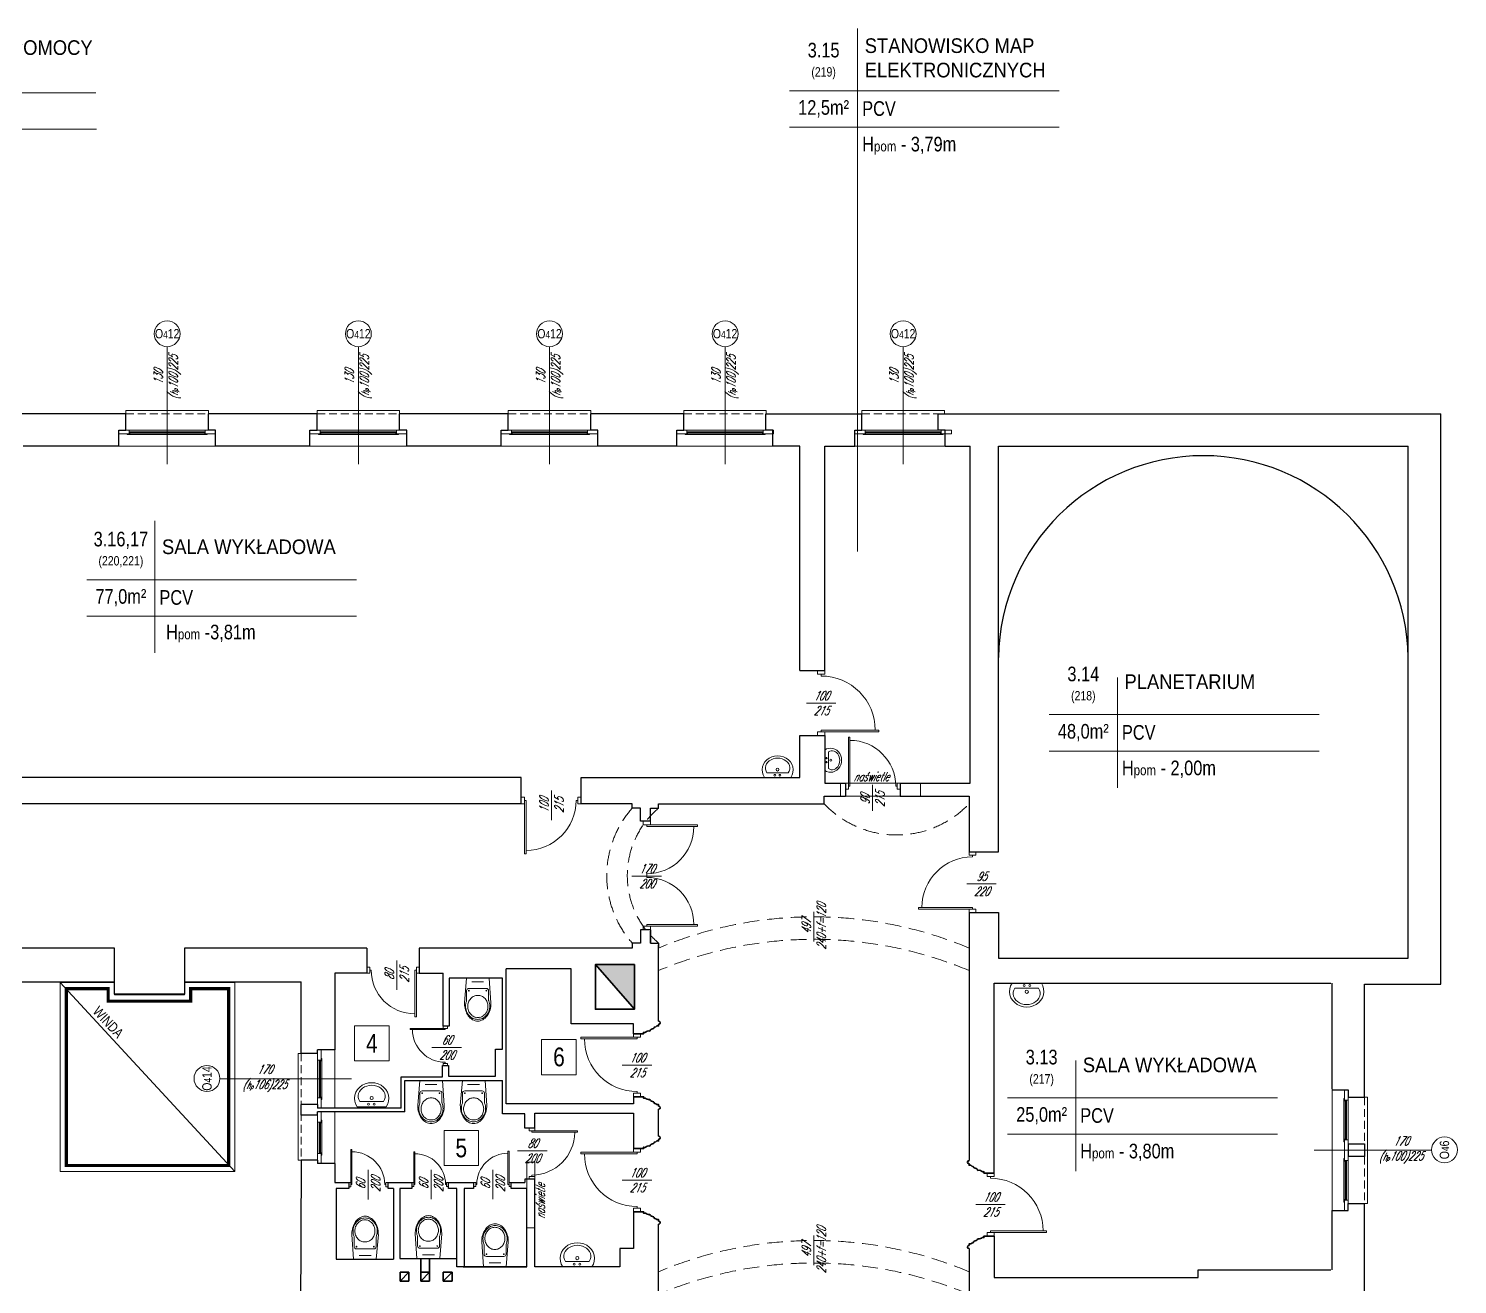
# Model space of a CAD drawing. Header units: millimetres. Extents: x -18485 to 40303, y -22087 to 35064.
# Drawn here: x 11723 to 14010, y -413 to 1597 of the extents above; entities that cross this region are included whole.
import ezdxf

# ---------------------------------------------------------------- set-up
doc = ezdxf.new("R2010")
doc.units = ezdxf.units.MM
doc.linetypes.add('DASHED', pattern=[19.05, 12.7, -6.35])
doc.layers.get('0').update_dxf_attribs({"lineweight": 25})
for name, color, linetype, lineweight in [('03-01_okna', 5, 'Continuous', 15), ('03_drzwi', 1, 'Continuous', 0), ('04-1_widok', 251, 'Continuous', 5), ('04-2_nad', 251, 'DASHED', 5), ('05-03_opis', 10, 'Continuous', 5), ('07_wyposażenie', 253, 'Continuous', 5), ('21 piętro II - ściany', 2, 'Continuous', 30), ('31 piętro III - ściany', 2, 'Continuous', 35)]:
    doc.layers.add(name, color=color, linetype=linetype, lineweight=lineweight)
doc.styles.add('ariel', font='arial.ttf', dxfattribs={"width": 0.8})
doc.styles.add('ariel_wym', font='simplex.shx', dxfattribs={"width": 0.65, "oblique": 25})

# ---------------------------------------------------------------- blocks, each defined once
blk = doc.blocks.new('ubi012_r')
for p, q in [((-2.3, 33.2), (0, 0)), ((0.9, 16.8), (0.9, 29.4)), ((30.2, 29.2), (30.2, 16.8)), ((33.1, 33.2), (30.3, 0)), ((30.3, 0), (0, 0)), ((27.1, 13.8), (3.9, 13.8)), ((15.4, 5.1), (7.5, 5.1)), ((15.4, 5.1), (23.3, 5.1))]:
    blk.add_line(p, q)
for centre in [(3.9, 16.8), (27.1, 16.8)]:
    blk.add_circle(centre, 0.506)
for centre, radius, start, end in [((15.4, 44.4), 13, 74.6148, 105.3852), ((27.5, 33.8), 29.8, 154.3733, 172.0149), ((18.8, 37.3), 19.5, 169.767, 190.233), ((18.1, 37.5), 18.8, 148.867, 169.8645), ((20.8, 37.1), 22.3, 133.1777, 154.6258), ((18, 37.8), 16.2, 169.767, 190.233), ((16.6, 38.4), 17, 126.5259, 148.9267), ((17.4, 38), 15.6, 148.867, 169.8645), ((16.1, 38.7), 14.2, 126.5259, 148.9267), ((16.2, 42), 15.5, 105.9445, 133.2542), ((15.6, 39.7), 15.4, 102.4946, 126.4967), ((15.3, 39.9), 12.8, 102.4946, 126.4967), ((15.5, 40.4), 14.7, 77.6333, 102.3667), ((15.2, 40.4), 12.2, 77.6333, 102.3667), ((15, 39.9), 12.8, 53.5033, 77.5054), ((15.3, 39.7), 15.4, 53.5033, 77.5054), ((14.6, 42), 15.5, 46.7458, 74.0555), ((14.2, 38.7), 14.2, 31.0733, 53.4741), ((14.3, 38.4), 17, 31.0733, 53.4741), ((10, 37.1), 22.3, 25.3742, 46.8223), ((13, 38), 15.6, 10.1355, 31.133), ((12.4, 37.8), 16.2, 0, 10.233), ((12.8, 37.5), 18.8, 10.1355, 31.133), ((3.2, 33.8), 29.8, 7.9851, 25.6267), ((12.1, 37.3), 19.5, 0, 10.233), ((30.8, 33.2), 33.1, 171.7845, 180.1077), ((15.6, 36.6), 16.2, 189.6364, 202.7205), ((-1.7, 29.4), 2.53, 0, 22.7205), ((17.4, 37.7), 15.6, 190.1355, 211.133), ((16.1, 37), 14.2, 211.0733, 233.4741), ((15.3, 35.8), 12.8, 233.5033, 257.5054), ((15.2, 35.3), 12.2, 257.6333, 282.3667), ((15, 35.8), 12.8, 282.4946, 306.4967), ((14.2, 37), 14.2, 306.5259, 328.9267), ((13, 37.7), 15.6, 328.867, 349.8645), ((12.4, 37.8), 16.2, 349.767, 0), ((32.7, 29.2), 2.53, 163.1585, 180), ((-13.9, 43.3), 46.1, 343.1585, 348.2524), ((12.1, 37.3), 19.5, 349.767, 0), ((-0.1, 33.2), 33.1, 0, 8.2155), ((3.9, 16.8), 3.03, 180, 270), ((27.1, 16.8), 3.03, 270, 0)]:
    blk.add_arc(centre, radius, start, end)
blk = doc.blocks.new('umywal04')
at = {"flags": 128}
for points in [[(0, 0), (-2.4, -4.4), (-3.7, -9.1), (-4.1, -13.9), (-3.5, -18.7), (-1.8, -23.4), (0.7, -27.6), (4.2, -31.3), (8.3, -34.4), (13, -36.6), (18.1, -38), (23.4, -38.5), (28.7, -38), (33.8, -36.6), (38.5, -34.4), (42.6, -31.3), (46.1, -27.6), (48.6, -23.4), (50.3, -18.7), (50.9, -13.9), (50.5, -9.1), (49.2, -4.4), (46.8, 0)], [(4.3, -8.4), (2.7, -11.4), (1.8, -14.6), (1.7, -17.9), (2.3, -21.2), (3.7, -24.3), (5.8, -27.2), (8.5, -29.6), (11.7, -31.6), (15.3, -33.1), (19.3, -34.1), (23.3, -34.4), (27.4, -34.1), (31.3, -33.1), (34.9, -31.6), (38.1, -29.6), (40.8, -27.2), (42.9, -24.3), (44.3, -21.2), (44.9, -17.9), (44.8, -14.6), (43.9, -11.4), (42.3, -8.4)]]:
    blk.add_lwpolyline(points, dxfattribs=at)
for points in [[(0, 0), (46.8, 0)], [(4.3, -8.4), (42.3, -8.4)]]:
    blk.add_lwpolyline(points)
for centre, radius in [((19.3, -4), 1.56), ((23.5, -13.9), 2.54), ((28.3, -4), 1.56)]:
    blk.add_circle(centre, radius)
blk = doc.blocks.new('*U1445')
blk.add_line((0, 0.375), (0, 0.4))
at = {"ltscale": 0.8}
blk.add_lwpolyline([(-0.05, 0.4), (-0.05, 0.45), (0.05, 0.45), (0.05, 0.4)], close=True, dxfattribs=at)
blk.add_lwpolyline([(0, -0.4), (0, -0.375), (-0.8, -0.375), (-0.8, -0.4), (-0.05, -0.4), (0.05, -0.4), (0.05, -0.45), (-0.05, -0.45), (-0.05, -0.4)])
blk.add_arc((0, -0.375), 0.75, 90, 180)
blk = doc.blocks.new('*U1446')
for p, q in [((0, -0.025), (0, 0.025)), ((0, -0.675), (0, -0.7))]:
    blk.add_line(p, q)
for points in [[(0, 0.7), (0, 0.675), (0.7, 0.675), (0.7, 0.7), (0.05, 0.7), (-0.05, 0.7), (-0.05, 0.75), (0.05, 0.75), (0.05, 0.7)], [(0, -0.7), (0, -0.675), (0.7, -0.675), (0.7, -0.7), (0.05, -0.7), (-0.05, -0.7), (-0.05, -0.75), (0.05, -0.75), (0.05, -0.7)]]:
    blk.add_lwpolyline(points)
for centre, start, end in [((0, 0.675), 270, 0), ((0, -0.675), 0, 90)]:
    blk.add_arc(centre, 0.65, start, end)

msp = doc.modelspace()

# ---------------------------------------------------------------- hatches: boundary and pattern name
at = {"layer": '31 piętro III - ściany'}
msp.add_hatch(color=256, dxfattribs=at).paths.add_polyline_path([(12692.9, 27.7), (12692.9, 99.2), (12630.5, 99.2)])

# ---------------------------------------------------------------- linework, layer by layer
at = {"layer": '03-01_okna', "linetype": 'Continuous', "lineweight": 0}
for p, q in [((11879.1, 980.6), (11879.1, 985.6)), ((11879.1, 985.6), (12011.1, 985.6)), ((12011.1, 980.6), (12011.1, 985.6)), ((12185.1, 980.6), (12185.1, 985.6)), ((12185.1, 985.6), (12317.1, 985.6)), ((12317.1, 980.6), (12317.1, 985.6)), ((12491.1, 980.6), (12491.1, 985.6)), ((12491.1, 985.6), (12623.1, 985.6)), ((12623.1, 980.6), (12623.1, 985.6)), ((12772.1, 980.6), (12772.1, 985.6)), ((12772.1, 985.6), (12904.1, 985.6)), ((12904.1, 980.6), (12904.1, 985.6)), ((13057.1, 980.6), (13057.1, 985.6)), ((13057.1, 985.6), (13189.1, 985.6)), ((13189.1, 980.6), (13189.1, 985.6)), ((12006.1, 954.6), (11884.1, 954.6)), ((11884.1, 951.6), (12006.1, 951.6)), ((11885.1, 947.6), (11885.1, 951.6)), ((11885.1, 950.1), (12005.1, 950.1)), ((11885.1, 949.6), (12005.1, 949.6)), ((12005.1, 947.6), (12005.1, 951.6)), ((12312.1, 954.6), (12190.1, 954.6)), ((12190.1, 951.6), (12312.1, 951.6)), ((12191.1, 947.6), (12191.1, 951.6)), ((12191.1, 950.1), (12311.1, 950.1)), ((12191.1, 949.6), (12311.1, 949.6)), ((12311.1, 947.6), (12311.1, 951.6)), ((12618.1, 954.6), (12496.1, 954.6)), ((12496.1, 951.6), (12618.1, 951.6)), ((12497.1, 947.6), (12497.1, 951.6)), ((12497.1, 950.1), (12617.1, 950.1)), ((12497.1, 949.6), (12617.1, 949.6)), ((12617.1, 947.6), (12617.1, 951.6)), ((12899.1, 954.6), (12777.1, 954.6)), ((12777.1, 951.6), (12899.1, 951.6)), ((12778.1, 947.6), (12778.1, 951.6)), ((12778.1, 950.1), (12898.1, 950.1)), ((12778.1, 949.6), (12898.1, 949.6)), ((12898.1, 947.6), (12898.1, 951.6)), ((13184.1, 954.6), (13062.1, 954.6)), ((13062.1, 951.6), (13184.1, 951.6)), ((13063.1, 947.6), (13063.1, 951.6)), ((13063.1, 950.1), (13183.1, 950.1)), ((13063.1, 949.6), (13183.1, 949.6)), ((13183.1, 947.6), (13183.1, 951.6)), ((13022.6, 389.6), (13151.1, 389.6)), ((13022.6, 368.6), (13022.6, 389.6)), ((13151.1, 368.6), (13151.1, 389.6)), ((13022.6, 368.6), (13151.1, 368.6)), ((12154.6, -42.9), (12154.6, -213.9)), ((12159.6, -42.9), (12154.6, -42.9)), ((12185.6, -113.9), (12185.6, -53.9)), ((12188.6, -53.9), (12188.6, -113.9)), ((12192.6, -54.9), (12188.6, -54.9)), ((12190.1, -54.9), (12190.1, -112.9)), ((12190.6, -54.9), (12190.6, -112.9)), ((12192.6, -112.9), (12188.6, -112.9)), ((13861.6, -112.9), (13866.6, -112.9)), ((13866.6, -112.9), (13866.6, -282.9)), ((13828.6, -118.9), (13832.6, -118.9)), ((13830.6, -118.9), (13830.6, -180.4)), ((13831.1, -118.9), (13831.1, -180.4)), ((13832.6, -117.9), (13832.6, -181.4)), ((13835.6, -181.4), (13835.6, -117.9)), ((12185.6, -202.9), (12185.6, -152.9)), ((12188.6, -152.9), (12188.6, -202.9)), ((12192.6, -153.9), (12188.6, -153.9)), ((12190.1, -153.9), (12190.1, -201.9)), ((12190.6, -153.9), (12190.6, -201.9)), ((13828.6, -180.4), (13832.6, -180.4)), ((12192.6, -201.9), (12188.6, -201.9)), ((12159.6, -213.9), (12154.6, -213.9)), ((12520.6, -321.9), (12520.6, -217.1)), ((12533.6, -217.1), (12520.6, -217.1)), ((12533.6, -321.9), (12533.6, -217.1)), ((13828.6, -215.4), (13832.6, -215.4)), ((13830.6, -276.9), (13830.6, -215.4)), ((13831.1, -276.9), (13831.1, -215.4)), ((13832.6, -277.9), (13832.6, -214.4)), ((13835.6, -214.4), (13835.6, -277.9)), ((13828.6, -276.9), (13832.6, -276.9)), ((13861.6, -282.9), (13866.6, -282.9)), ((12533.6, -321.9), (12520.6, -321.9))]:
    msp.add_line(p, q, dxfattribs=at)
at = {"layer": '03-01_okna', "linetype": 'DASHED'}
for p, q in [((11879.1, 980.6), (12011.1, 980.6)), ((12185.1, 980.6), (12317.1, 980.6)), ((12491.1, 980.6), (12623.1, 980.6)), ((12772.1, 980.6), (12904.1, 980.6)), ((13057.1, 980.6), (13189.1, 980.6)), ((12159.6, -42.9), (12159.6, -213.9)), ((13861.6, -112.9), (13861.6, -282.9))]:
    msp.add_line(p, q, dxfattribs=at)
at = {"layer": '03-01_okna', "linetype": 'Continuous', "lineweight": 0}
for points in [[(11884.1, 948.6), (11867.6, 948.6), (11867.6, 954.6), (11884.1, 954.6)], [(12022.6, 948.6), (12006.1, 948.6), (12006.1, 954.6), (12022.6, 954.6)], [(12190.1, 948.6), (12173.6, 948.6), (12173.6, 954.6), (12190.1, 954.6)], [(12328.6, 948.6), (12312.1, 948.6), (12312.1, 954.6), (12328.6, 954.6)], [(12496.1, 948.6), (12479.6, 948.6), (12479.6, 954.6), (12496.1, 954.6)], [(12634.6, 948.6), (12618.1, 948.6), (12618.1, 954.6), (12634.6, 954.6)], [(12777.1, 948.6), (12760.6, 948.6), (12760.6, 954.6), (12777.1, 954.6)], [(12915.6, 948.6), (12899.1, 948.6), (12899.1, 954.6), (12915.6, 954.6)], [(13062.1, 948.6), (13045.6, 948.6), (13045.6, 954.6), (13062.1, 954.6)], [(13200.6, 948.6), (13184.1, 948.6), (13184.1, 954.6), (13200.6, 954.6)], [(12191.6, -53.9), (12191.6, -37.4), (12185.6, -37.4), (12185.6, -53.9)], [(12191.6, -130.4), (12191.6, -113.9), (12185.6, -113.9), (12185.6, -130.4)], [(13829.6, -117.9), (13829.6, -101.4), (13835.6, -101.4), (13835.6, -117.9)], [(12191.6, -152.9), (12191.6, -136.4), (12185.6, -136.4), (12185.6, -152.9)], [(13829.6, -197.9), (13829.6, -181.4), (13835.6, -181.4), (13835.6, -197.9)], [(12191.6, -219.4), (12191.6, -202.9), (12185.6, -202.9), (12185.6, -219.4)], [(13829.6, -197.9), (13829.6, -214.4), (13835.6, -214.4), (13835.6, -197.9)], [(13829.6, -277.9), (13829.6, -294.4), (13835.6, -294.4), (13835.6, -277.9)]]:
    msp.add_lwpolyline(points, close=True, dxfattribs=at)
for points in [[(11881.1, 948.6), (11881.1, 947.6), (12009.1, 947.6), (12009.1, 948.6)], [(12187.1, 948.6), (12187.1, 947.6), (12315.1, 947.6), (12315.1, 948.6)], [(12493.1, 948.6), (12493.1, 947.6), (12621.1, 947.6), (12621.1, 948.6)], [(12774.1, 948.6), (12774.1, 947.6), (12902.1, 947.6), (12902.1, 948.6)], [(13059.1, 948.6), (13059.1, 947.6), (13187.1, 947.6), (13187.1, 948.6)], [(12191.6, -50.9), (12192.6, -50.9), (12192.6, -116.9), (12191.6, -116.9)], [(13829.6, -114.9), (13828.6, -114.9), (13828.6, -184.4), (13829.6, -184.4)], [(12191.6, -149.9), (12192.6, -149.9), (12192.6, -205.9), (12191.6, -205.9)], [(13829.6, -280.9), (13828.6, -280.9), (13828.6, -211.4), (13829.6, -211.4)]]:
    msp.add_lwpolyline(points, dxfattribs=at)
at = {"layer": '04-1_widok'}
for p, q in [((12022.6, 928.6), (11867.6, 928.6)), ((12328.6, 928.6), (12173.6, 928.6)), ((12634.6, 928.6), (12479.6, 928.6)), ((12915.6, 928.6), (12760.6, 928.6)), ((13200.6, 928.6), (13045.6, 928.6)), ((12213.6, -130.4), (12213.6, -37.4)), ((13809.6, -294.4), (13809.6, -101.4)), ((12213.6, -219.4), (12213.6, -136.4))]:
    msp.add_line(p, q, dxfattribs=at)
at = {"layer": '04-2_nad', "ltscale": 2}
for centre, radius, start, end in [((12811.8, 241.6), 163.1, 138.524, 221.476), ((12823.2, 241.6), 141.6, 130.3152, 229.6848), ((13112.6, 466.2), 159.6, 223.3646, 316.6354), ((12980.1, -466.9), 642.5, 67.2471, 112.7529), ((12980.1, -502.9), 642.5, 67.2471, 112.7529), ((12980.1, -984.9), 642.5, 67.2471, 112.7529), ((12980.1, -1020.9), 642.5, 67.2471, 112.7529)]:
    msp.add_arc(centre, radius, start, end, dxfattribs=at)
at = {"layer": '05-03_opis'}
for p, q in [((13050.3, 1597), (13050.3, 760.2)), ((11314.5, 1494.4), (11830.7, 1494.4)), ((12941.4, 1497.5), (13373.1, 1497.5)), ((11314.5, 1436.1), (11832.2, 1436.1)), ((12941.4, 1439.1), (13373.1, 1439.1)), ((11925.4, 809.4), (11925.4, 597.9)), ((11816.5, 715.1), (12248.2, 715.1)), ((11816.5, 656.8), (12248.2, 656.8)), ((13466, 558.7), (13466, 381.9)), ((13357.1, 499.2), (13788.8, 499.2)), ((13357.1, 440.8), (13788.8, 440.8)), ((11773.6, 70.6), (12053.5, -232.2)), ((13399.3, -54.5), (13399.3, -231.2)), ((13290.4, -113.9), (13722.1, -113.9)), ((13290.4, -172.3), (13722.1, -172.3))]:
    msp.add_line(p, q, dxfattribs=at)
at = {"layer": '05-03_opis', "lineweight": 0}
for p, q in [((11945.1, 900), (11945.1, 1088)), ((12251.1, 900), (12251.1, 1088)), ((12557.1, 900), (12557.1, 1088)), ((12838.1, 900), (12838.1, 1088)), ((13123.1, 900), (13123.1, 1088)), ((13015.4, 517.6), (12968.2, 517.6)), ((12560.5, 377.5), (12560.5, 330.3)), ((13074.1, 386.9), (13074.1, 345.1)), ((12736.3, 240.7), (12689.1, 240.7)), ((13272, 228.3), (13224.8, 228.3)), ((12980.2, 183.5), (12980.2, 136.3)), ((12312.8, 105.9), (12312.8, 58.7)), ((12416.1, -33.4), (12368.9, -33.4)), ((12720.8, -61.9), (12673.6, -61.9)), ((12240.3, -83.6), (12029.5, -83.6)), ((12553.1, -198.7), (12505.9, -198.7)), ((13780.9, -197.9), (13968.9, -197.9)), ((12266.7, -229.3), (12266.7, -276.5)), ((12367.4, -229.1), (12367.4, -276.3)), ((12466.5, -229.1), (12466.5, -276.3)), ((12720.8, -245.9), (12673.6, -245.9)), ((13286.6, -284.9), (13239.4, -284.9)), ((12980.2, -334.5), (12980.2, -381.7))]:
    msp.add_line(p, q, dxfattribs=at)
at = {"layer": '05-03_opis'}
for points in [[(11773.6, 70.6), (11860.6, 70.6), (11860.6, 50.6), (11972.6, 50.6), (11972.6, 70.6), (12053.5, 70.6), (12053.5, -232.2), (11773.6, -232.2)], [(12245, 1.4), (12300.4, 1.4), (12300.4, -55.1), (12245, -55.1)], [(12544.5, -20.6), (12599.9, -20.6), (12599.9, -77.1), (12544.5, -77.1)], [(12388.2, -166.1), (12443.5, -166.1), (12443.5, -222.6), (12388.2, -222.6)]]:
    msp.add_lwpolyline(points, close=True, dxfattribs=at)
at = {"layer": '05-03_opis', "const_width": 5}
msp.add_lwpolyline([(11783.6, 60.6), (11850.6, 60.6), (11850.6, 40.6), (11982.6, 40.6), (11982.6, 60.6), (12043.5, 60.6), (12043.5, -222.2), (11783.6, -222.2)], close=True, dxfattribs=at)
at = {"layer": '05-03_opis', "lineweight": 0}
for centre in [(11945.1, 1108.7), (12251.1, 1108.7), (12557.1, 1108.7), (12838.1, 1108.7), (13123.1, 1108.7), (12008.8, -83.1), (13989.6, -197.4)]:
    msp.add_circle(centre, 20.7, dxfattribs=at)
at = {"layer": '21 piętro II - ściany'}
for p, q in [((11879.1, 980.6), (11703.1, 980.6)), ((11879.1, 954.6), (11879.1, 980.6)), ((12011.1, 954.6), (12011.1, 980.6)), ((12185.1, 980.6), (12011.1, 980.6)), ((12185.1, 954.6), (12185.1, 980.6)), ((12317.1, 954.6), (12317.1, 980.6)), ((12491.1, 980.6), (12317.1, 980.6)), ((12491.1, 954.6), (12491.1, 980.6)), ((12772.1, 980.6), (12623.1, 980.6)), ((12623.1, 954.6), (12623.1, 980.6)), ((12772.1, 954.6), (12772.1, 980.6)), ((12903.1, 954.6), (12903.1, 980.6)), ((12903.1, 980.6), (13057.1, 980.6)), ((13057.1, 954.6), (13057.1, 980.6)), ((13179.1, 954.6), (13179.1, 980.6)), ((13179.1, 980.6), (13314.8, 980.6)), ((13314.8, 980.6), (13983.6, 980.6)), ((13983.6, 68.1), (13983.6, 980.6)), ((11867.6, 928.6), (11867.6, 954.6)), ((11867.6, 954.6), (11879.1, 954.6)), ((12022.6, 954.6), (12011.1, 954.6)), ((12022.6, 928.6), (12022.6, 954.6)), ((12173.6, 928.6), (12173.6, 954.6)), ((12173.6, 954.6), (12185.1, 954.6)), ((12328.6, 954.6), (12317.1, 954.6)), ((12328.6, 928.6), (12328.6, 954.6)), ((12479.6, 928.6), (12479.6, 954.6)), ((12479.6, 954.6), (12491.1, 954.6)), ((12634.6, 954.6), (12623.1, 954.6)), ((12634.6, 928.6), (12634.6, 954.6)), ((12760.6, 928.6), (12760.6, 954.6)), ((12760.6, 954.6), (12772.1, 954.6)), ((12914.6, 954.6), (12903.1, 954.6)), ((12914.6, 928.6), (12914.6, 954.6)), ((13045.6, 928.6), (13045.6, 954.6)), ((13045.6, 954.6), (13057.1, 954.6)), ((13190.6, 954.6), (13179.1, 954.6)), ((13190.6, 928.6), (13190.6, 954.6)), ((11867.6, 928.6), (11714.6, 928.6)), ((12173.6, 928.6), (12022.6, 928.6)), ((12479.6, 928.6), (12328.6, 928.6)), ((12760.6, 928.6), (12634.6, 928.6)), ((12957.6, 928.6), (12914.6, 928.6)), ((12957.6, 569.6), (12957.6, 928.6)), ((12997.6, 569.6), (12997.6, 928.6)), ((12997.6, 928.6), (13045.6, 928.6)), ((13190.6, 928.6), (13230.6, 928.6)), ((13230.6, 389.6), (13230.6, 928.6)), ((13275.6, 279.6), (13275.6, 928.6)), ((13275.6, 928.6), (13931.6, 928.6)), ((13931.6, 109.6), (13931.6, 928.6)), ((12957.6, 569.6), (12997.6, 569.6)), ((12957.6, 465.6), (12997.6, 465.6)), ((12957.6, 398.6), (12957.6, 465.6)), ((12997.6, 465.6), (12997.6, 389.6)), ((12511.6, 398.6), (11687.6, 398.6)), ((12511.6, 356.6), (12511.6, 398.6)), ((12607.6, 356.6), (12607.6, 398.6)), ((12607.6, 398.6), (12957.6, 398.6)), ((12997.6, 389.6), (13030.6, 389.6)), ((13030.6, 389.6), (13030.6, 368.6)), ((13118.6, 389.6), (13118.6, 368.6)), ((13118.6, 389.6), (13230.6, 389.6)), ((12996.6, 356.6), (12996.6, 368.6)), ((12996.6, 368.6), (13030.6, 368.6)), ((13118.6, 368.6), (13228.6, 368.6)), ((13228.6, 368.6), (13228.6, 279.6)), ((12511.6, 356.6), (11687.6, 356.6)), ((12689.6, 356.6), (12607.6, 356.6)), ((12689.6, 349.6), (12689.6, 356.6)), ((12702.6, 349.6), (12689.6, 349.6)), ((12702.6, 328.6), (12702.6, 349.6)), ((12718.6, 328.6), (12718.6, 349.6)), ((12718.6, 349.6), (12731.6, 349.6)), ((12731.6, 349.6), (12731.6, 356.6)), ((12731.6, 356.6), (12996.6, 356.6)), ((12718.6, 328.6), (12702.6, 328.6)), ((13228.6, 279.6), (13275.6, 279.6)), ((13228.6, 182.6), (13228.6, -214.4)), ((13228.6, 182.6), (13275.6, 182.6)), ((13275.6, 182.6), (13275.6, 109.6)), ((12718.6, 154.6), (12702.6, 154.6)), ((12702.6, 154.6), (12702.6, 133.6)), ((12702.6, 152.6), (12702.6, 133.6)), ((12718.6, 154.6), (12718.6, 133.6)), ((12718.6, 133.6), (12718.6, 152.6)), ((11860.6, 125.6), (11494.6, 125.6)), ((11860.6, 51.6), (11860.6, 125.6)), ((12264.6, 125.6), (11972.6, 125.6)), ((11972.6, 125.6), (11972.6, 125.6)), ((11972.6, 125.6), (11972.6, 51.6)), ((12264.6, 125.6), (12264.6, 85.6)), ((12689.6, 125.6), (12348.6, 125.6)), ((12348.6, 125.6), (12348.6, 85.6)), ((12702.6, 133.6), (12689.6, 133.6)), ((12689.6, 133.6), (12689.6, 126.6)), ((12689.6, 130.6), (12689.6, 125.6)), ((12718.6, 133.6), (12731.6, 133.6)), ((12731.6, 133.6), (12731.6, 126.6)), ((12731.6, 8.6), (12731.6, 130.6)), ((12591.6, 92.6), (12487.6, 92.6)), ((12487.6, -123.4), (12487.6, 92.6)), ((12591.6, 4.6), (12591.6, 92.6)), ((13275.6, 109.6), (13931.6, 109.6)), ((11488.6, 71.6), (11860.6, 71.6)), ((11972.6, 71.6), (12159.6, 71.6)), ((12159.6, -42.9), (12159.6, 71.6)), ((12264.6, 85.6), (12213.6, 85.6)), ((12213.6, 85.6), (12213.6, -37.4)), ((12348.6, 85.6), (12386.6, 85.6)), ((12386.6, 0.6), (12386.6, 85.6)), ((12481.6, 77.6), (12396.6, 77.6)), ((12396.6, 77.6), (12396.6, 0.6)), ((12481.6, -36.4), (12481.6, 77.6)), ((13268.6, -234.4), (13268.6, 69.6)), ((13268.6, 69.6), (13807.6, 69.6)), ((13809.6, -100.4), (13809.6, 69.6)), ((11972.6, 51.6), (11860.6, 51.6)), ((13861.6, -112.9), (13861.6, 68.1)), ((13861.6, 68.1), (13983.6, 68.1)), ((12396.6, 0.6), (12386.6, 0.6)), ((12691.6, 4.6), (12591.6, 4.6)), ((12691.6, -11.4), (12691.6, 4.6)), ((12185.6, -42.9), (12159.6, -42.9)), ((12213.6, -37.4), (12185.6, -37.4)), ((12185.6, -42.9), (12185.6, -37.4)), ((12470.6, -79.4), (12470.6, -36.4)), ((12470.6, -36.4), (12481.6, -36.4)), ((12385.6, -80.4), (12385.6, -62.4)), ((12385.6, -62.4), (12395.6, -62.4)), ((12395.6, -62.4), (12395.6, -79.4)), ((12319.6, -130.4), (12319.6, -80.4)), ((12319.6, -80.4), (12385.6, -80.4)), ((12325.6, -136.4), (12325.6, -86.4)), ((12325.6, -86.4), (12481.6, -86.4)), ((12395.6, -79.4), (12470.6, -79.4)), ((12481.6, -139.4), (12481.6, -86.4)), ((12691.6, -112.4), (12691.6, -123.4)), ((13809.6, -101.4), (13835.6, -101.4)), ((13835.6, -101.4), (13835.6, -112.9)), ((13835.6, -112.9), (13861.6, -112.9)), ((12159.6, -141.9), (12159.6, -124.9)), ((12185.6, -124.9), (12159.6, -124.9)), ((12185.6, -124.9), (12185.6, -130.4)), ((12213.6, -130.4), (12185.6, -130.4)), ((12213.6, -136.4), (12185.6, -136.4)), ((12185.6, -141.9), (12185.6, -136.4)), ((12319.6, -130.4), (12213.6, -130.4)), ((12325.6, -136.4), (12213.6, -136.4)), ((12691.6, -123.4), (12487.6, -123.4)), ((12731.6, -175.4), (12731.6, -132.4)), ((12185.6, -141.9), (12159.6, -141.9)), ((12517.6, -139.4), (12481.6, -139.4)), ((12517.6, -162.4), (12517.6, -139.4)), ((12533.6, -162.4), (12533.6, -138.4)), ((12533.6, -138.4), (12691.6, -138.4)), ((12691.6, -138.4), (12691.6, -195.4)), ((12533.6, -162.4), (12517.6, -162.4)), ((13835.6, -187.9), (13835.6, -207.9)), ((13835.6, -187.9), (13861.6, -187.9)), ((13861.6, -187.9), (13861.6, -207.9)), ((12159.6, -213.9), (12158.6, -457.4)), ((12185.6, -213.9), (12159.6, -213.9)), ((12185.6, -213.9), (12185.6, -219.4)), ((12213.6, -219.4), (12185.6, -219.4)), ((12213.6, -219.4), (12213.6, -249.4)), ((13861.6, -207.9), (13835.6, -207.9)), ((12213.6, -249.4), (12235.6, -249.4)), ((12235.6, -249.4), (12235.6, -259.4)), ((12298.6, -259.4), (12298.6, -249.4)), ((12298.6, -249.4), (12336.6, -249.4)), ((12336.6, -249.4), (12336.6, -259.4)), ((12395.6, -259.4), (12395.6, -249.4)), ((12395.6, -249.4), (12435.6, -249.4)), ((12435.6, -249.4), (12435.6, -259.4)), ((12495.6, -259.4), (12495.6, -249.4)), ((12495.6, -249.4), (12517.6, -249.4)), ((12533.6, -244.4), (12517.6, -244.4)), ((12517.6, -244.4), (12517.6, -249.4)), ((12533.6, -384.4), (12533.6, -244.4)), ((12235.6, -259.4), (12215.6, -259.4)), ((12215.6, -259.4), (12215.6, -372.4)), ((12307.6, -259.4), (12298.6, -259.4)), ((12307.6, -259.4), (12307.6, -372.4)), ((12336.6, -259.4), (12317.6, -259.4)), ((12317.6, -259.4), (12317.6, -371.4)), ((12408.6, -259.4), (12395.6, -259.4)), ((12408.6, -371.4), (12408.6, -259.4)), ((12435.6, -259.4), (12420.6, -259.4)), ((12420.6, -259.4), (12420.6, -384.4)), ((12520.6, -259.4), (12495.6, -259.4)), ((12520.6, -384.4), (12520.6, -259.4)), ((12691.6, -296.4), (12691.6, -355.4)), ((13809.6, -389.4), (13809.6, -294.4)), ((13809.6, -294.4), (13835.6, -294.4)), ((13835.6, -294.4), (13835.6, -282.9)), ((13835.6, -282.9), (13861.6, -282.9)), ((13861.6, -542.9), (13861.6, -282.9)), ((12731.6, -428.4), (12731.6, -316.4)), ((13268.6, -335.4), (13268.6, -401.4)), ((12691.6, -355.4), (12669.6, -355.4)), ((12669.6, -355.4), (12669.6, -384.4)), ((13228.6, -355.4), (13228.6, -1152.4)), ((12215.6, -372.4), (12307.6, -372.4)), ((12317.6, -371.4), (12408.6, -371.4)), ((12408.6, -384.4), (12408.6, -371.4)), ((12520.6, -384.4), (12408.6, -384.4)), ((12418.6, -384.4), (12520.6, -384.4)), ((12669.6, -384.4), (12533.6, -384.4)), ((13268.6, -401.4), (13595.6, -401.4)), ((13595.6, -401.4), (13595.6, -389.4)), ((13595.6, -389.4), (13807.6, -389.4))]:
    msp.add_line(p, q, dxfattribs=at)
msp.add_arc((13603.6, 585.5), 328, 0.8978, 179.1022, dxfattribs=at)
at = {"layer": '31 piętro III - ściany'}
for p, q in [((12630.5, 99.2), (12692.9, 27.7)), ((12351.1, -393.3), (12351.1, -371.4)), ((12365.1, -393.3), (12365.1, -371.4)), ((12317.8, -393.3), (12331.8, -393.3)), ((12317.8, -407.3), (12317.8, -393.3)), ((12331.8, -393.3), (12317.8, -407.3)), ((12331.8, -407.3), (12317.8, -407.3)), ((12331.8, -393.3), (12331.8, -407.3)), ((12351.1, -393.3), (12365.1, -393.3)), ((12351.1, -407.3), (12351.1, -393.3)), ((12365.1, -393.3), (12351.1, -407.3)), ((12365.1, -407.3), (12351.1, -407.3)), ((12365.1, -393.3), (12365.1, -407.3)), ((12387, -393.3), (12401, -393.3)), ((12387, -407.3), (12387, -393.3)), ((12401, -393.3), (12387, -407.3)), ((12401, -407.3), (12387, -407.3)), ((12401, -393.3), (12401, -407.3))]:
    msp.add_line(p, q, dxfattribs=at)
msp.add_lwpolyline([(12692.9, 99.2), (12630.5, 99.2), (12630.5, 27.7), (12692.9, 27.7)], close=True, dxfattribs=at)
for points in [[(12691.6, -11.4), (12707.7, -11.4), (12707.7, -9), (12709.1, -9.3), (12710, -9.4), (12710.7, -9.2), (12711.9, -8.4), (12713.4, -7.4), (12715.3, -7), (12717.5, -7.3), (12718.8, -5.3), (12720.2, -4.2), (12722, -3.7), (12723.3, -3.2), (12724, -2.8), (12724.5, -2), (12725.1, -0.8, 0.223712), (12729, 1), (12731.6, 1), (12731.6, 3.4, 1), (12731.6, 8.6)], [(12691.6, -112.4), (12707.7, -112.4), (12707.7, -114.8), (12709.1, -114.5), (12710, -114.4), (12710.7, -114.6), (12711.9, -115.4), (12713.4, -116.4), (12715.3, -116.8), (12717.5, -116.5), (12718.8, -118.4), (12720.2, -119.6), (12722, -120.1), (12723.3, -120.6), (12724, -121), (12724.5, -121.7), (12725.1, -123, -0.223712), (12729, -124.8), (12731.6, -124.8), (12731.6, -127.2, -1), (12731.6, -132.4)], [(12691.6, -195.4), (12707.7, -195.4), (12707.7, -193), (12709.1, -193.3), (12710, -193.4), (12710.7, -193.2), (12711.9, -192.4), (12713.4, -191.4), (12715.3, -191), (12717.5, -191.3), (12718.8, -189.3), (12720.2, -188.2), (12722, -187.7), (12723.3, -187.2), (12724, -186.8), (12724.5, -186), (12725.1, -184.8, 0.223712), (12729, -183), (12731.6, -183), (12731.6, -180.6, 1), (12731.6, -175.4)], [(13268.6, -234.4), (13252.5, -234.4), (13252.5, -232), (13251.1, -232.3), (13250.2, -232.4), (13249.5, -232.2), (13248.3, -231.4), (13246.8, -230.4), (13244.9, -230), (13242.7, -230.3), (13241.4, -228.3), (13240, -227.2), (13238.2, -226.7), (13236.9, -226.2), (13236.2, -225.8), (13235.7, -225), (13235.1, -223.8, -0.223712), (13231.2, -222), (13228.6, -222), (13228.6, -219.6, -1), (13228.6, -214.4)], [(12691.6, -296.4), (12707.7, -296.4), (12707.7, -298.8), (12709.1, -298.5), (12710, -298.4), (12710.7, -298.6), (12711.9, -299.4), (12713.4, -300.4), (12715.3, -300.8), (12717.5, -300.5), (12718.8, -302.4), (12720.2, -303.6), (12722, -304.1), (12723.3, -304.6), (12724, -305), (12724.5, -305.7), (12725.1, -307, -0.223712), (12729, -308.8), (12731.6, -308.8), (12731.6, -311.2, -1), (12731.6, -316.4)], [(13268.6, -335.4), (13252.5, -335.4), (13252.5, -337.8), (13251.1, -337.5), (13250.2, -337.4), (13249.5, -337.6), (13248.3, -338.4), (13246.8, -339.4), (13244.9, -339.8), (13242.7, -339.5), (13241.4, -341.4), (13240, -342.6), (13238.2, -343.1), (13236.9, -343.6), (13236.2, -344), (13235.7, -344.7), (13235.1, -346, 0.223712), (13231.2, -347.8), (13228.6, -347.8), (13228.6, -350.2, 1), (13228.6, -355.4)]]:
    msp.add_lwpolyline(points, format="xyb", dxfattribs=at)

# ---------------------------------------------------------------- block references
at = {"layer": '03_drzwi'}
for name, p, xscale, yscale, zscale in [('*U1445', (12991.8, 517.6), -115.5555656600245, 115.5555656600245, 115.5555656600251), ('*U1446', (12712.7, 241.6), 116.0001946097709, 116.0001946097709, 116.0001946097721), ('*U1445', (13234, 231.1), 107.7777777777483, 107.7777777777483, 107.7777777777483), ('*U1445', (13263, -284.9), -112.2222222221917, 112.2222222221917, 112.2222222221914)]:
    msp.add_blockref(name, p, dxfattribs=dict(at, xscale=xscale, yscale=yscale, zscale=zscale))
for p, xscale, yscale, zscale, rotation in [((13074.6, 384.7), 97.77777601504022, 97.77777601504022, 97.77777601504022, 270), ((12559.6, 361.9), -106.6666666666388, 106.6666666666388, 106.6666666666382, 270), ((12306.6, 90.3), 93.33333333330847, 93.33333333330847, 93.33333333330847, 90), ((12390.1, -30.9), -69.99999999998181, 69.99999999998181, 69.99999999998107, 180), ((12697.2, -61.9), -112.2222222221917, 112.2222222221917, 112.2222222221908, 180), ((12529, -203.4), 91.11111111108585, 91.11111111108585, 91.11111111108585, 180), ((12267.1, -252.9), 70.00000534120409, 70.00000534120409, 70.00000534120409, 270), ((12366.1, -252.7), 65.55555055343757, 65.55555055343757, 65.55555055343757, 270), ((12465.6, -252.7), -66.66666666664787, 66.66666666664787, 66.66666666664808, 90), ((12697.2, -245.9), -112.2108106856558, 112.2108106856558, 112.2108106856562, 180)]:
    msp.add_blockref('*U1445', p, dxfattribs=dict(at, xscale=xscale, yscale=yscale, zscale=zscale, rotation=rotation))
at = {"layer": '07_wyposażenie', "ltscale": 2}
for name, p, xscale, yscale, zscale, rotation in [('umywal04', (12997.6, 409.8), 0.7000000000007276, 0.7000000000007276, 0.7000000000007276, 90), ('umywal04', (12943.2, 398.6), 0.8999999999996362, 0.8999999999996362, 0.8999999999996362, 180), ('ubi012_r', (12460.6, 77.6), 1.200000000000728, 1.200000000000728, 1.200000000000728, 180), ('ubi012_r', (12385.8, -86.4), 1.200000000000728, 1.200000000000728, 1.200000000000728, 180), ('ubi012_r', (12453.9, -86.4), 1.200000000000728, 1.200000000000728, 1.200000000000728, 180)]:
    msp.add_blockref(name, p, dxfattribs=dict(at, xscale=xscale, yscale=yscale, zscale=zscale, rotation=rotation))
msp.add_blockref('umywal04', (13297.5, 69.6), dxfattribs=at)
at = {"layer": '07_wyposażenie', "ltscale": 2, "rotation": 180}
for p in [(12295.8, -128.3), (12625, -384.4)]:
    msp.add_blockref('umywal04', p, dxfattribs=at)
at = {"layer": '07_wyposażenie', "ltscale": 2, "xscale": 1.200000000000728, "yscale": 1.200000000000728, "zscale": 1.200000000000728}
for p in [(12243.4, -372.4), (12344.9, -371.4), (12451.4, -384.4)]:
    msp.add_blockref('ubi012_r', p, dxfattribs=at)

# ---------------------------------------------------------------- texts
at = {"layer": '05-03_opis', "style": 'ariel'}
for s, insert, char_height, width, attachment_point in [('\\W0.9;{\\fArial|b0|i0|c238|p34;WYPOŻYCZALNIA POMOCY NAWIGACYJNYCH}', (11434.8, 1546.9), 23.423, 582.362, 4), ('\\W0.9;{\\fArial|b0|i0|c238|p34;STANOWISKO MAP \\PELEKTRONICZNYCH}', (13061.6, 1550), 23.423, 582.362, 4), ('{\\fArial|b0|i0|c238|p34;3.15\\P\\H0.6404x;(219)}', (12995.8, 1545), 23.423, 108.913, 5), ('{\\fArial|b0|i0|c238|p34;12,5m²}', (12995.8, 1468.6), 23.423, 108.913, 5), ('{\\fArial|b0|i0|c238|p34; PCV}', (13050.3, 1468.9), 23.423, 322.789, 4), ('{\\fArial|b0|i0|c238|p34; H\\H0.7x;pom\\H1.429x; - 3,79m}', (13050.3, 1409.7), 23.423, 322.789, 4), ('{\\fArial|b0|i0|c238|p34;3.16,17\\P\\H0.6404x;(220,221)}', (11871, 762.6), 23.423, 108.913, 5), ('\\W0.9;{\\fArial|b0|i0|c238|p34;SALA WYKŁADOWA}', (11936.8, 767.6), 23.423, 582.362, 4), ('{\\fArial|b0|i0|c238|p34;77,0m²}', (11871, 686.2), 23.423, 108.913, 5), ('{\\fArial|b0|i0|c238|p34; PCV}', (11925.4, 686.5), 23.423, 322.789, 4), ('{\\fArial|b0|i0|c238|p34; H\\H0.7x;pom\\H1.429x; -3,81m}', (11936.1, 628.9), 23.423, 322.789, 4), ('{\\fArial|b0|i0|c238|p34;3.14\\P\\H0.6404x;(218)}', (13411.5, 546.7), 23.423, 108.913, 5), ('\\W0.9;{\\fArial|b0|i0|c238|p34;PLANETARIUM}', (13477.4, 551.7), 23.423, 582.362, 4), ('{\\fArial|b0|i0|c238|p34;48,0m²}', (13411.5, 470.3), 23.423, 108.913, 5), ('{\\fArial|b0|i0|c238|p34; PCV}', (13466, 470.6), 23.423, 322.789, 4), ('{\\fArial|b0|i0|c238|p34; H\\H0.7x;pom\\H1.429x; - 2,00m}', (13466, 411.4), 23.423, 322.789, 4), ('{\\fArial|b0|i0|c238|p34;4}', (12272.7, -26.9), 30, 55.359, 5), ('{\\fArial|b0|i0|c238|p34;6}', (12572.2, -48.8), 30, 55.359, 5), ('{\\fArial|b0|i0|c238|p34;3.13\\P\\H0.6404x;(217)}', (13344.8, -66.4), 23.423, 108.913, 5), ('\\W0.9;{\\fArial|b0|i0|c238|p34;SALA WYKŁADOWA}', (13410.7, -61.5), 23.423, 582.362, 4), ('{\\fArial|b0|i0|c238|p34;25,0m²}', (13344.8, -142.8), 23.423, 108.913, 5), ('{\\fArial|b0|i0|c238|p34; PCV}', (13399.3, -142.5), 23.423, 322.789, 4), ('{\\fArial|b0|i0|c238|p34;5}', (12415.8, -194.4), 30, 55.359, 5), ('{\\fArial|b0|i0|c238|p34; H\\H0.7x;pom\\H1.429x; - 3,80m}', (13399.3, -201.7), 23.423, 322.789, 4)]:
    msp.add_mtext(s, dxfattribs=dict(at, insert=insert, char_height=char_height, width=width, attachment_point=attachment_point))
at = {"layer": '05-03_opis', "lineweight": 0, "attachment_point": 5}
for s, insert, char_height, width, style in [('O{\\H0.8x;4}12', (11945.1, 1108.7), 15, 75.194, 'ariel'), ('O{\\H0.8x;4}12', (12251.1, 1108.7), 15, 75.194, 'ariel'), ('O{\\H0.8x;4}12', (12557.1, 1108.7), 15, 75.194, 'ariel'), ('O{\\H0.8x;4}12', (12838.1, 1108.7), 15, 75.194, 'ariel'), ('O{\\H0.8x;4}12', (13123.1, 1108.7), 15, 75.194, 'ariel'), ('100\\P215', (12992, 517.6), 14.4, 68.936, 'ariel_wym'), ('naświetle', (13072, 400.1), 14.4, 62.661, 'ariel_wym'), ('170\\P200', (12712.9, 240.7), 14.4, 68.936, 'ariel_wym'), ('95\\P220', (13248.6, 228.3), 14.4, 68.936, 'ariel_wym'), ('60\\P200', (12392.7, -33.4), 14.4, 68.936, 'ariel_wym'), ('100\\P215', (12697.4, -61.9), 14.4, 68.936, 'ariel_wym'), ('170\\P({\\H0.8333x;h\\H0.6x;p}106)225', (12101.1, -83.1), 14.4, 62.661, 'ariel_wym'), ('80\\P200', (12529.7, -198.7), 14.4, 68.936, 'ariel_wym'), ('170\\P({\\H0.8333x;h\\H0.6x;p}100)225', (13920.1, -197.4), 14.4, 62.661, 'ariel_wym'), ('100\\P215', (12697.4, -245.9), 14.4, 68.936, 'ariel_wym'), ('100\\P215', (13263.2, -284.9), 14.4, 68.936, 'ariel_wym')]:
    msp.add_mtext(s, dxfattribs=dict(at, insert=insert, char_height=char_height, width=width, style=style))
for s, insert, char_height, width, rotation, style in [('130\\P({\\H0.8333x;h\\H0.6x;p}100)225', (11945.1, 1039.1), 14.4, 62.661, 90, 'ariel_wym'), ('130\\P({\\H0.8333x;h\\H0.6x;p}100)225', (12251.1, 1039.1), 14.4, 62.661, 90, 'ariel_wym'), ('130\\P({\\H0.8333x;h\\H0.6x;p}100)225', (12557.1, 1039.1), 14.4, 62.661, 90, 'ariel_wym'), ('130\\P({\\H0.8333x;h\\H0.6x;p}100)225', (12838.1, 1039.1), 14.4, 62.661, 90, 'ariel_wym'), ('130\\P({\\H0.8333x;h\\H0.6x;p}100)225', (13123.1, 1039.1), 14.4, 62.661, 90, 'ariel_wym'), ('100\\P215', (12560.5, 354.1), 14.4, 68.936, 90, 'ariel_wym'), ('90\\P215', (13074.1, 363.5), 14.4, 68.936, 90, 'ariel_wym'), ('497\\P240+f=120', (12980.2, 160.1), 14.4, 68.936, 90, 'ariel_wym'), ('80\\P215', (12312.8, 82.5), 14.4, 68.936, 90, 'ariel_wym'), ('WINDA ', (11850.8, 7.1), 15.84, 75.194, 313, 'ariel'), ('O{\\H0.8x;4}14', (12008.8, -83.1), 15, 75.194, 90, 'ariel'), ('O{\\H0.8x;4}6', (13989.6, -197.4), 15, 75.194, 90, 'ariel'), ('60\\P200', (12266.7, -252.7), 14.4, 68.936, 90, 'ariel_wym'), ('60\\P200', (12367.4, -252.5), 14.4, 68.936, 90, 'ariel_wym'), ('60\\P200', (12466.5, -252.5), 14.4, 68.936, 90, 'ariel_wym'), ('naświetle', (12542.3, -279.6), 14.4, 62.661, 90, 'ariel_wym'), ('497\\P240+f=120', (12980.2, -357.9), 14.4, 68.936, 90, 'ariel_wym')]:
    msp.add_mtext(s, dxfattribs=dict(at, insert=insert, char_height=char_height, width=width, rotation=rotation, style=style))

doc.saveas('drawing.dxf')
